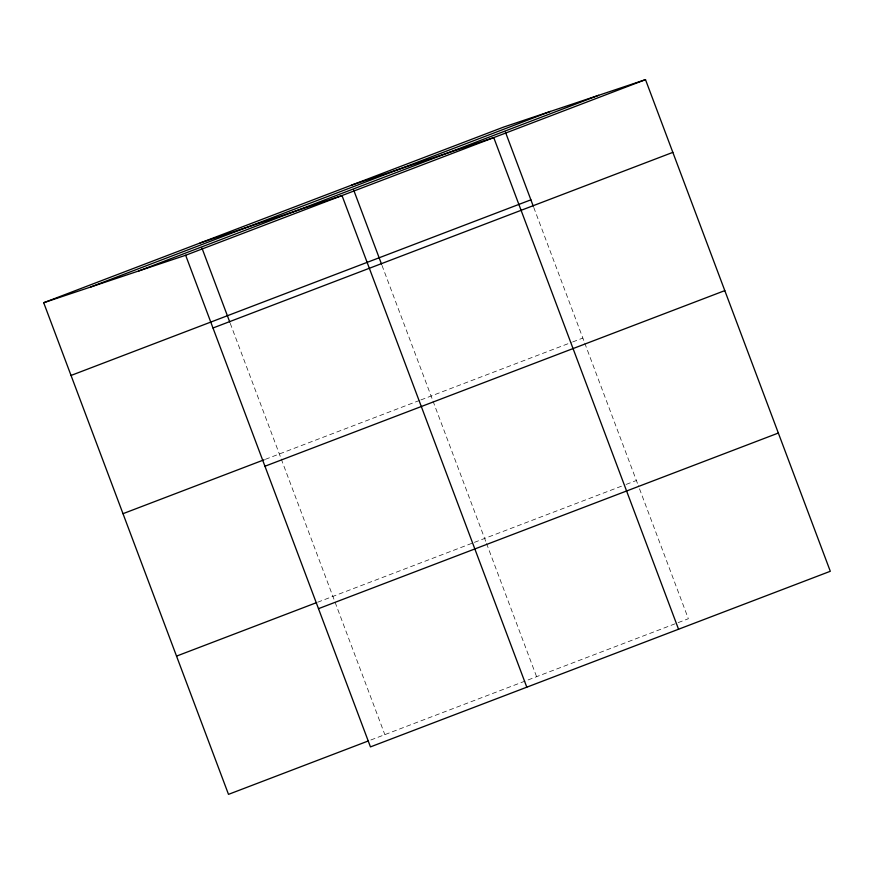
<?xml version="1.0" encoding="UTF-8"?>
<svg xmlns="http://www.w3.org/2000/svg" width="874" height="874" viewBox="0 0 874 874"><rect width="100%" height="100%" fill="white"/><g stroke="black" fill="none" stroke-linecap="round" stroke-linejoin="round"><path stroke-width="0.66" stroke-dasharray="4.37 3.28" d="M265.368 459.32L419.618 400.401M420.897 399.921L571.378 342.444M572.645 341.963L582.849 338.063M317.633 602.23L473.162 542.83M474.429 542.35L624.91 484.873M626.188 484.393L636.381 480.492M370.86 739.983L688.351 618.737L638.293 485.573M533.752 207.433L584.28 341.876M584.761 343.154L637.812 484.305M381.993 265.39L432.532 399.833M433.012 401.111L486.064 542.251M486.545 543.519L536.592 676.694M230.244 323.347L280.783 457.79M281.264 459.058L384.844 734.641"/><path stroke-width="1.31" d="M43.7 302.721L503.555 127.101L645.504 79.643L830.3 571.279L370.445 746.899L185.649 255.263L43.7 302.721L228.496 794.357L368.315 740.955M90.546 287.054L550.391 111.435M138.813 270.929L598.657 95.299M185.649 255.263L645.504 79.643M71.034 375.449L530.889 199.829M212.994 327.99L672.838 152.371M122.994 513.683L264.09 459.8M264.953 466.235L724.808 290.616M176.537 656.112L316.355 602.71M318.486 608.665L778.341 433.045M351.796 185.048L493.755 137.6L678.552 629.236M200.048 243.005L342.007 195.558L526.803 687.193M505.467 132.203L533.271 206.166M353.719 190.15L381.523 264.123M201.97 248.107L229.775 322.08"/></g></svg>
